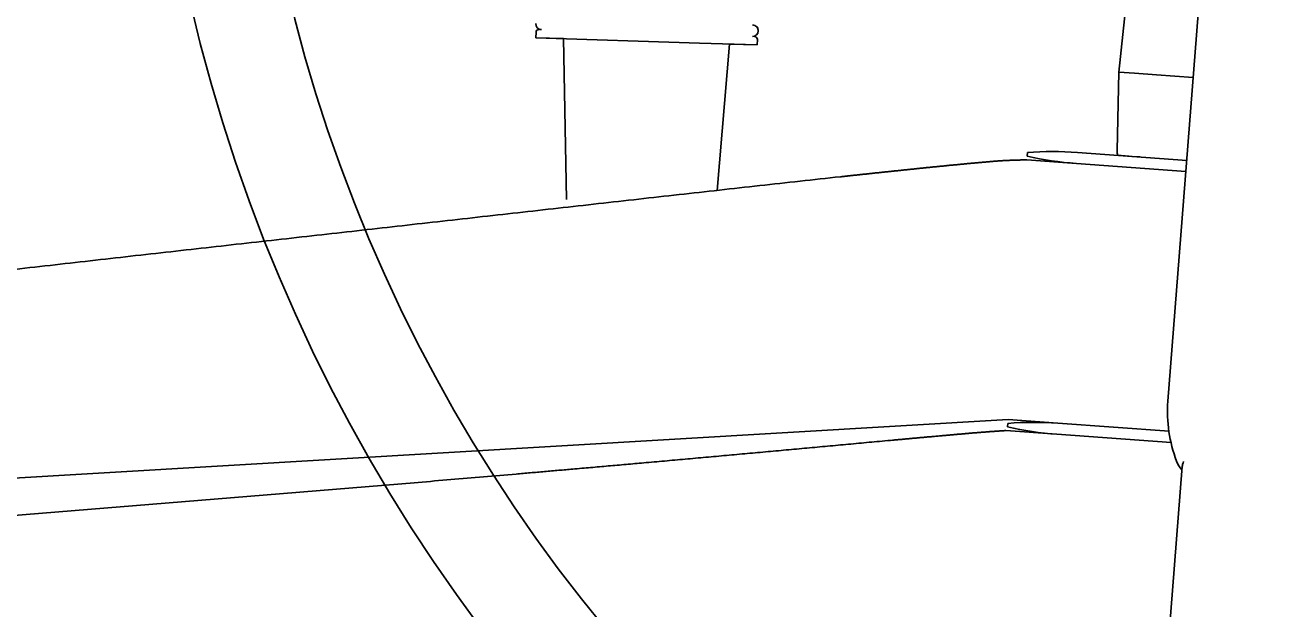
# Model space of a CAD drawing. Header units: millimetres. Extents: x 120 to 10915, y 515 to 8014.
# Drawn here: x 7925.5 to 8149.8, y 4512.3 to 4617.8 of the extents above; entities that cross this region are included whole.
import ezdxf

# ---------------------------------------------------------------- set-up
doc = ezdxf.new("R2010")
doc.units = ezdxf.units.MM
doc.layers.get('0').update_dxf_attribs({"lineweight": 13})
doc.layers.add('203_Chassis_left_side_view', color=7, linetype='Continuous', lineweight=13)

# ---------------------------------------------------------------- blocks, each defined once
blk = doc.blocks.new('2854281')
at = {"layer": '203_Chassis_left_side_view', "color": 3, "lineweight": 35}
for radius in [302.37, 284.75]:
    blk.add_circle((8250, 790), radius, dxfattribs=at)
for start in [292.2753, 161.2829]:
    blk.add_arc((8250, 790), 536, start, 247.7247, dxfattribs=at)
blk = doc.blocks.new('2908045')
at = {"layer": '203_Chassis_left_side_view', "color": 3, "lineweight": 35}
for p, q in [((8017.77, 715.46), (8017.8, 716.46)), ((8047.34, 714.5), (8017.77, 715.46)), ((8022.76, 715.3), (8017.77, 715.46)), ((8023.31, 686.26), (8022.76, 715.3)), ((8057.75, 714.16), (8047.34, 714.5)), ((8050.53, 687.92), (8052.75, 714.32)), ((8057.75, 714.16), (8052.75, 714.32)), ((8057.75, 714.16), (8057.78, 715.16)), ((8057.75, 714.16), (8057.78, 715.16))]:
    blk.add_line(p, q, dxfattribs=at)
for centre, radius, start, end in [((8018.8, 717.98), 1.05, 178.1356, 266.8414), ((8018.3, 716.44), 0.5, 88.1356, 178.1356), ((8018.8, 717.98), 1.05, 223.4592, 268.1356), ((8056.88, 716.74), 1.05, 269.4552, 358.1356), ((8056.88, 716.74), 1.05, 269.4709, 358.1356), ((8056.88, 716.74), 1.05, 358.1356, 88.1356), ((8056.88, 716.74), 1.05, 358.1356, 43.4598), ((8057.28, 715.17), 0.5, 358.1356, 88.1356), ((8057.28, 715.17), 0.5, 358.1356, 43.46)]:
    blk.add_arc(centre, radius, start, end, dxfattribs=at)
blk = doc.blocks.new('3324728_1')
at = {"layer": '203_Chassis_left_side_view', "color": 3, "lineweight": 35}
for p, q in [((8131.91, 649.85), (8141.84, 776.89)), ((8123.06, 709.26), (8128.96, 764.11)), ((8122.76, 695.1), (8123.06, 709.26)), ((8123.06, 709.26), (8125.87, 709.05)), ((8125.87, 709.05), (8129.84, 708.77)), ((8129.84, 708.77), (8136.48, 708.29)), ((8106.44, 693.42), (8115.41, 692.77)), ((8106.49, 694.09), (8106.53, 694.73)), ((8115.56, 694.76), (8135.31, 693.33)), ((8122.75, 695.04), (8122.76, 695.1)), ((8122.82, 694.24), (8124.83, 694.09)), ((8125.41, 694.05), (8126.83, 693.95)), ((8115.41, 692.77), (8135.16, 691.34)), ((7781.92, 627.67), (8103.05, 646.54)), ((8103.05, 646.54), (8112.02, 645.89)), ((8102.63, 644.56), (8111.88, 643.89)), ((8102.95, 645.22), (8103, 645.86)), ((8112.02, 645.89), (8132.15, 644.43)), ((8111.88, 643.89), (8132.48, 642.4)), ((8131.24, 596.37), (8134.5, 638.07))]:
    blk.add_line(p, q, dxfattribs=at)
for centre, radius, start, end in [((8119.74, 752.61), 60, 257.2355, 265.8624), ((8111.23, 634.92), 60, 85.8624, 94.4893), ((8126.75, 694.95), 4, 178.7563, 190.3386), ((8156.59, 647.92), 24.75, 175.5305, 200.9931), ((8116.21, 703.74), 60, 257.2355, 265.8624), ((8107.69, 586.04), 60, 85.8624, 94.4893), ((8138.15, 640.85), 5, 200.9928, 222.379)]:
    blk.add_arc(centre, radius, start, end, dxfattribs=at)
for points, degree in [([(8106.44, 693.42), (8105.01, 693.4), (8103.69, 693.36), (8102.47, 693.31), (8101.34, 693.24), (8100.32, 693.15)], 5), ([(8100.32, 693.15), (8094.85, 692.68), (8089.2, 692.13), (8083.79, 691.54), (8078.26, 690.97), (8072.76, 690.37)], 5), ([(8072.76, 690.37), (8014.5, 684.03), (7956.44, 677.04), (7898.11, 671.39), (7840, 663.73), (7781.89, 656.82)], 5), ([(8134.5, 638.07), (8134.52, 638.32), (8134.6, 638.61), (8134.74, 638.96)], 3), ([(8014.2, 636.72), (7967.02, 632.64), (7919.8, 629.01), (7872.47, 625.54), (7825.29, 620.37), (7778.16, 616.32)], 5)]:
    blk.add_open_spline(points, degree=degree, dxfattribs=at)
blk.add_open_spline([(8102.63, 644.56), (8101.12, 644.47), (8099.63, 644.36), (8096.91, 644.16), (8094.34, 643.92), (8091.72, 643.69), (8088.32, 643.39), (8082.38, 642.85), (8067.36, 641.46), (8052.33, 640.08), (8037.32, 638.73), (8024.49, 637.61), (8014.2, 636.72)], degree=5, knots=[0, 0, 0, 0, 0, 0, 7.087592, 7.087592, 13.095419, 13.095419, 13.095419, 24.139931, 36.918709, 88.603789, 88.603789, 88.603789, 88.603789, 88.603789, 88.603789], dxfattribs=at)

msp = doc.modelspace()

# ---------------------------------------------------------------- block references
at = {"color": 7, "lineweight": 35}
for name in ['2854281', '2908045', '3324728_1']:
    msp.add_blockref(name, (0, 3900), dxfattribs=at)

doc.saveas('drawing.dxf')
